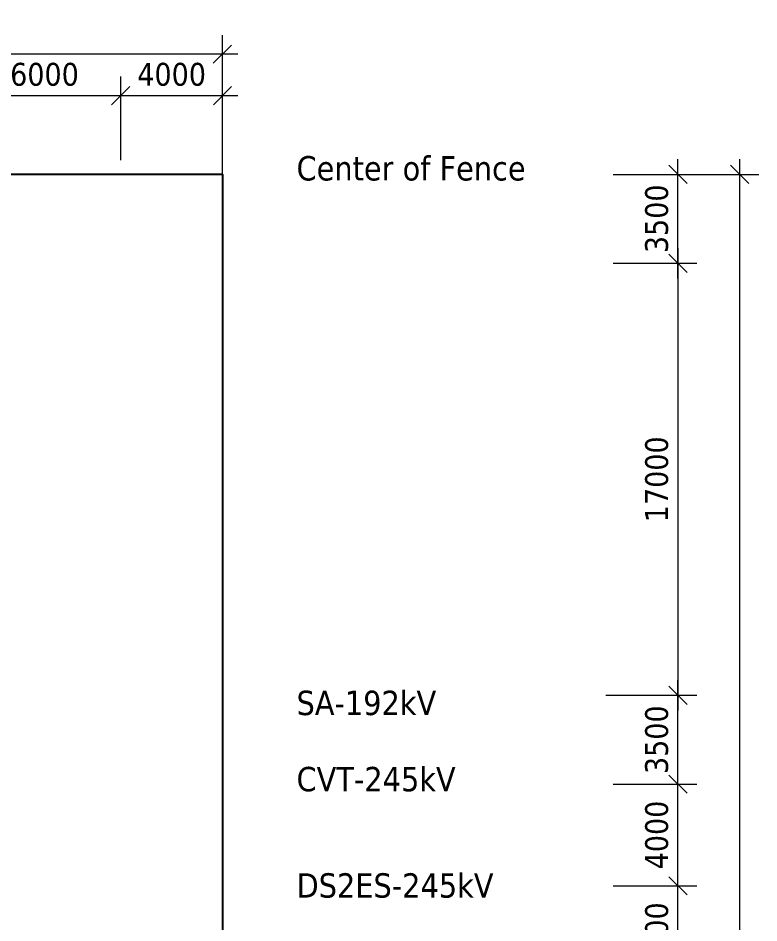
# Model space of a CAD drawing. Header units: millimetres. Extents: x 37084 to 180780, y -153145 to -16322.
# Drawn here: x 151650 to 180780, y -60704 to -25095 of the extents above; entities that cross this region are included whole.
import ezdxf

# ---------------------------------------------------------------- set-up
doc = ezdxf.new("R2010")
doc.units = ezdxf.units.MM
doc.header["$MEASUREMENT"] = 0
doc.linetypes.add('NDK - Tang 2$0$CONTINU', pattern=[0])
doc.layers.add('00 Hang rao mo rong', color=8, linetype='FENCELINE2', lineweight=25)
doc.layers.add('0_Kich thuoc', color=1, linetype='Continuous', lineweight=20)
doc.layers.add('0_TEXT3', color=255, linetype='Continuous')
doc.styles.add('Tahoma-R', font='tahoma.ttf')
doc.styles.add('Tohama-R', font='tahoma.ttf')
doc.linetypes.add('FENCELINE2', pattern='A,0.25,-0.1,[132,ltypeshp.shx,S=0.1,R=0,X=-0.1,Y=0],-0.1,1', length=1.45)
doc.dimstyles.new('DIM 600', dxfattribs={"dimscale": 600, "dimtxt": 1.5, "dimasz": 1.2, "dimexe": 1.25, "dimexo": 0.6, "dimgap": 0.6, "dimtad": 1, "dimdec": 0, "dimzin": 0, "dimdsep": 46, "dimtxsty": 'Tohama-R', "dimblk": 'OBLIQUE', "dimcen": 0, "dimdle": 1, "dimclrt": 1, "dimadec": 0, "dimazin": 0, "dimtfac": 1, "dimtdec": 0, "dimtmove": 0, "dimatfit": 3, "dimldrblk": 'OBLIQUE', "dimfxl": 1, "dimtolj": 1, "dimtzin": 0, "dimlwd": 18, "dimlwe": 18, "dimarcsym": 0})

# ---------------------------------------------------------------- blocks, each defined once
blk = doc.blocks.new('_OBLIQUE')
at = {"color": 0, "linetype": 'ByBlock', "ltscale": 200}
blk.add_line((-0.5, -0.5), (0.5, 0.5), dxfattribs=at)
blk = doc.blocks.new('*D58')
at = {"layer": '0_Kich thuoc', "color": 0, "linetype": 'NDK - Tang 2$0$CONTINU', "lineweight": 18}
for p, q in [((149687, -30685), (149687, -27394)), ((155687, -30685), (155687, -27394)), ((149087, -28144), (156287, -28144))]:
    blk.add_line(p, q, dxfattribs=at)
at = {"layer": 'Defpoints', "color": 0, "lineweight": 20}
for p in [(155687, -28144), (149687, -31045), (155687, -31045)]:
    blk.add_point(p, dxfattribs=at)
at = {"layer": '0_Kich thuoc', "color": 0, "lineweight": 18, "xscale": 720, "yscale": 720, "zscale": 720, "rotation": 180}
blk.add_blockref('_OBLIQUE', (149687, -28144), dxfattribs=at)
at = {"layer": '0_Kich thuoc', "color": 0, "lineweight": 18, "xscale": 720, "yscale": 720, "zscale": 720}
blk.add_blockref('_OBLIQUE', (155687, -28144), dxfattribs=at)
at = {"layer": '0_Kich thuoc', "color": 1, "insert": (152687, -27315), "char_height": 900, "attachment_point": 5, "style": 'Tahoma-R'}
blk.add_mtext('\\A1;6000', dxfattribs=at)
blk = doc.blocks.new('*D59')
at = {"layer": '0_Kich thuoc', "color": 0, "linetype": 'NDK - Tang 2$0$CONTINU', "lineweight": 18}
for p, q in [((155687, -30685), (155687, -27394)), ((159687, -30685), (159687, -27394)), ((155087, -28144), (160287, -28144))]:
    blk.add_line(p, q, dxfattribs=at)
at = {"layer": 'Defpoints', "color": 0, "lineweight": 20}
for p in [(159687, -28144), (155687, -31045), (159687, -31045)]:
    blk.add_point(p, dxfattribs=at)
at = {"layer": '0_Kich thuoc', "color": 0, "lineweight": 18, "xscale": 720, "yscale": 720, "zscale": 720, "rotation": 180}
blk.add_blockref('_OBLIQUE', (155687, -28144), dxfattribs=at)
at = {"layer": '0_Kich thuoc', "color": 0, "lineweight": 18, "xscale": 720, "yscale": 720, "zscale": 720}
blk.add_blockref('_OBLIQUE', (159687, -28144), dxfattribs=at)
at = {"layer": '0_Kich thuoc', "color": 1, "insert": (157687, -27315), "char_height": 900, "attachment_point": 5, "style": 'Tahoma-R'}
blk.add_mtext('\\A1;4000', dxfattribs=at)
blk = doc.blocks.new('*D67')
at = {"layer": '0_Kich thuoc', "color": 0, "linetype": 'NDK - Tang 2$0$CONTINU', "lineweight": 18}
for p, q in [((177594, -35344), (177594, -30644)), ((175053, -31244), (178344, -31244)), ((175053, -34744), (178344, -34744))]:
    blk.add_line(p, q, dxfattribs=at)
at = {"layer": 'Defpoints', "color": 0, "lineweight": 20}
for p in [(174693, -31244), (177594, -31244), (174693, -34744)]:
    blk.add_point(p, dxfattribs=at)
at = {"layer": '0_Kich thuoc', "color": 0, "lineweight": 18, "xscale": 720, "yscale": 720, "zscale": 720}
for p, rotation in [((177594, -31244), 90), ((177594, -34744), 270)]:
    blk.add_blockref('_OBLIQUE', p, dxfattribs=dict(at, rotation=rotation))
at = {"layer": '0_Kich thuoc', "color": 1, "insert": (176765, -32994), "char_height": 900, "attachment_point": 5, "rotation": 90, "style": 'Tahoma-R'}
blk.add_mtext('\\A1;3500', dxfattribs=at)
blk = doc.blocks.new('*D68')
at = {"layer": '0_Kich thuoc', "color": 0, "linetype": 'NDK - Tang 2$0$CONTINU', "lineweight": 18}
for p, q in [((177594, -55845), (177594, -51145)), ((174758, -51745), (178344, -51745)), ((175053, -55245), (178344, -55245))]:
    blk.add_line(p, q, dxfattribs=at)
at = {"layer": 'Defpoints', "color": 0, "lineweight": 20}
for p in [(174398, -51745, 0), (177594, -51745), (174693, -55245, 0)]:
    blk.add_point(p, dxfattribs=at)
at = {"layer": '0_Kich thuoc', "color": 0, "lineweight": 18, "xscale": 720, "yscale": 720, "zscale": 720}
for p, rotation in [((177594, -51745), 90), ((177594, -55245), 270)]:
    blk.add_blockref('_OBLIQUE', p, dxfattribs=dict(at, rotation=rotation))
at = {"layer": '0_Kich thuoc', "color": 1, "insert": (176765, -53495), "char_height": 900, "attachment_point": 5, "rotation": 90, "style": 'Tahoma-R'}
blk.add_mtext('\\A1;3500', dxfattribs=at)
blk = doc.blocks.new('*D69')
at = {"layer": '0_Kich thuoc', "color": 0, "linetype": 'NDK - Tang 2$0$CONTINU', "lineweight": 18}
for p, q in [((177594, -59846), (177594, -54645)), ((175053, -55245), (178344, -55245)), ((175053, -59246), (178344, -59246))]:
    blk.add_line(p, q, dxfattribs=at)
at = {"layer": 'Defpoints', "color": 0, "lineweight": 20}
for p in [(174693, -55245), (177594, -55245), (174693, -59246)]:
    blk.add_point(p, dxfattribs=at)
at = {"layer": '0_Kich thuoc', "color": 0, "lineweight": 18, "xscale": 720, "yscale": 720, "zscale": 720}
for p, rotation in [((177594, -55245), 90), ((177594, -59246), 270)]:
    blk.add_blockref('_OBLIQUE', p, dxfattribs=dict(at, rotation=rotation))
at = {"layer": '0_Kich thuoc', "color": 1, "insert": (176766, -57245), "char_height": 900, "attachment_point": 5, "rotation": 90, "style": 'Tahoma-R'}
blk.add_mtext('\\A1;4000', dxfattribs=at)
blk = doc.blocks.new('*D70')
at = {"layer": '0_Kich thuoc', "color": 0, "linetype": 'NDK - Tang 2$0$CONTINU', "lineweight": 18}
for p, q in [((177594, -63846), (177594, -58646)), ((175053, -59246), (178344, -59246)), ((175053, -63246), (178344, -63246))]:
    blk.add_line(p, q, dxfattribs=at)
at = {"layer": 'Defpoints', "color": 0, "lineweight": 20}
for p in [(174693, -59246), (177594, -59246), (174693, -63246)]:
    blk.add_point(p, dxfattribs=at)
at = {"layer": '0_Kich thuoc', "color": 0, "lineweight": 18, "xscale": 720, "yscale": 720, "zscale": 720}
for p, rotation in [((177594, -59246), 90), ((177594, -63246), 270)]:
    blk.add_blockref('_OBLIQUE', p, dxfattribs=dict(at, rotation=rotation))
at = {"layer": '0_Kich thuoc', "color": 1, "insert": (176766, -61246), "char_height": 900, "attachment_point": 5, "rotation": 90, "style": 'Tahoma-R'}
blk.add_mtext('\\A1;4000', dxfattribs=at)
blk = doc.blocks.new('*D81')
at = {"layer": '0_Kich thuoc', "color": 0, "linetype": 'NDK - Tang 2$0$CONTINU', "lineweight": 18}
for p, q in [((180030, -153145), (180030, -30645)), ((175053, -31245), (180780, -31245)), ((175053, -152545), (180780, -152545))]:
    blk.add_line(p, q, dxfattribs=at)
at = {"layer": 'Defpoints', "color": 0, "lineweight": 20}
for p in [(174693, -31245), (180030, -31245), (174693, -152545)]:
    blk.add_point(p, dxfattribs=at)
at = {"layer": '0_Kich thuoc', "color": 0, "lineweight": 18, "xscale": 720, "yscale": 720, "zscale": 720}
for p, rotation in [((180030, -31245), 90), ((180030, -152545), 270)]:
    blk.add_blockref('_OBLIQUE', p, dxfattribs=dict(at, rotation=rotation))
at = {"layer": '0_Kich thuoc', "color": 1, "insert": (179201, -91895), "char_height": 900, "attachment_point": 5, "rotation": 90, "style": 'Tahoma-R'}
blk.add_mtext('\\A1;121300', dxfattribs=at)
blk = doc.blocks.new('*D82')
at = {"layer": '0_Kich thuoc', "color": 0, "linetype": 'NDK - Tang 2$0$CONTINU', "lineweight": 18}
for p, q in [((37685, -32118), (37685, -25764)), ((159685, -32118), (159685, -25764)), ((160285, -26514), (37085, -26514))]:
    blk.add_line(p, q, dxfattribs=at)
at = {"layer": 'Defpoints', "color": 0, "lineweight": 20}
for p in [(37685, -26514), (37685, -32478), (159685, -32478)]:
    blk.add_point(p, dxfattribs=at)
at = {"layer": '0_Kich thuoc', "color": 0, "lineweight": 18, "xscale": 720, "yscale": 720, "zscale": 720, "rotation": 180}
blk.add_blockref('_OBLIQUE', (37685, -26514), dxfattribs=at)
at = {"layer": '0_Kich thuoc', "color": 0, "lineweight": 18, "xscale": 720, "yscale": 720, "zscale": 720}
blk.add_blockref('_OBLIQUE', (159685, -26514), dxfattribs=at)
at = {"layer": '0_Kich thuoc', "color": 1, "insert": (98685, -25686), "char_height": 900, "attachment_point": 5, "style": 'Tahoma-R'}
blk.add_mtext('\\A1;122000', dxfattribs=at)
blk = doc.blocks.new('*D84')
at = {"layer": '0_Kich thuoc', "color": 0, "linetype": 'NDK - Tang 2$0$CONTINU', "lineweight": 18}
for p, q in [((177594, -34145), (177594, -52345)), ((175053, -34745), (178344, -34745)), ((174758, -51745), (178344, -51745))]:
    blk.add_line(p, q, dxfattribs=at)
at = {"layer": 'Defpoints', "color": 0, "lineweight": 20}
for p in [(174693, -34745, 0), (174398, -51745), (177594, -51745)]:
    blk.add_point(p, dxfattribs=at)
at = {"layer": '0_Kich thuoc', "color": 0, "lineweight": 18, "xscale": 720, "yscale": 720, "zscale": 720}
for p, rotation in [((177594, -34745), 90), ((177594, -51745), 270)]:
    blk.add_blockref('_OBLIQUE', p, dxfattribs=dict(at, rotation=rotation))
at = {"layer": '0_Kich thuoc', "color": 1, "insert": (176766, -43245), "char_height": 900, "attachment_point": 5, "rotation": 90, "style": 'Tahoma-R'}
blk.add_mtext('\\A1;17000', dxfattribs=at)

msp = doc.modelspace()

# ---------------------------------------------------------------- linework, layer by layer
at = {"layer": '00 Hang rao mo rong', "color": 5, "ltscale": 2000}
for p, q in [((37683.9, -31243.6, 0), (159683.9, -31243.6, 0)), ((159683.9, -31242.6, 0), (159683.9, -152543.6, 0))]:
    msp.add_line(p, q, dxfattribs=at)

# ---------------------------------------------------------------- texts
at = {"layer": '0_TEXT3', "style": 'Tahoma-R'}
for s, p in [('Center of Fence', (162598.2, -31485.9, 0)), ('SA-192kV', (162598.2, -52525.2, 0)), ('CVT-245kV', (162598.2, -55524.9, 0)), ('DS2ES-245kV', (162598.2, -59710, 0))]:
    msp.add_text(s, height=960, rotation=360, dxfattribs=at).set_placement(p)

# ---------------------------------------------------------------- dimensions: what is measured, and where the dimension line sits
at = {"layer": '0_Kich thuoc'}
for base, p1, p2, picture, middle in [((37684.9, -26514.4, 0), (159684.7, -32478.1, 0), (37684.9, -32478.1, 0), '*D82', (98684.8, -25685.7, 0)), ((155686.7, -28143.5, 0), (149686.7, -31044.6, 0), (155686.7, -31044.6, 0), '*D58', (152686.7, -27315.1, 0)), ((159686.7, -28143.5, 0), (155686.7, -31044.6, 0), (159686.7, -31044.6, 0), '*D59', (157686.7, -27315.1, 0))]:
    dim = msp.add_linear_dim(base=base, p1=p1, p2=p2, dimstyle='DIM 600', override={"dimtxsty": 'Tahoma-R'}, dxfattribs=at)
    dim.commit()
    dim.dimension.update_dxf_attribs({"geometry": picture, "text_midpoint": middle})
for base, p1, p2, picture, middle in [((177594.1, -31243.6, 0), (174693, -34743.9, 0), (174693, -31243.6, 0), '*D67', (176765.4, -32993.7, 0)), ((180030, -31244.6, 0), (174693, -152544.6, 0), (174693, -31244.6, 0), '*D81', (179201.3, -91894.6, 0)), ((177594.1, -51745, 0), (174693, -34744.9, 0), (174397.7, -51745, 0), '*D84', (176765.7, -43244.9, 0)), ((177594.1, -51745, 0), (174693, -55245.3, 0), (174397.7, -51745, 0), '*D68', (176765.4, -53495.2, 0)), ((177594.1, -55245.3, 0), (174693, -59245.6, 0), (174693, -55245.3, 0), '*D69', (176765.7, -57245.4, 0)), ((177594.1, -59245.6, 0), (174693, -63245.8, 0), (174693, -59245.6, 0), '*D70', (176765.7, -61245.7, 0))]:
    dim = msp.add_linear_dim(base=base, p1=p1, p2=p2, angle=90, dimstyle='DIM 600', override={"dimtxsty": 'Tahoma-R'}, dxfattribs=at)
    dim.commit()
    dim.dimension.update_dxf_attribs({"geometry": picture, "text_midpoint": middle})

doc.saveas('drawing.dxf')
